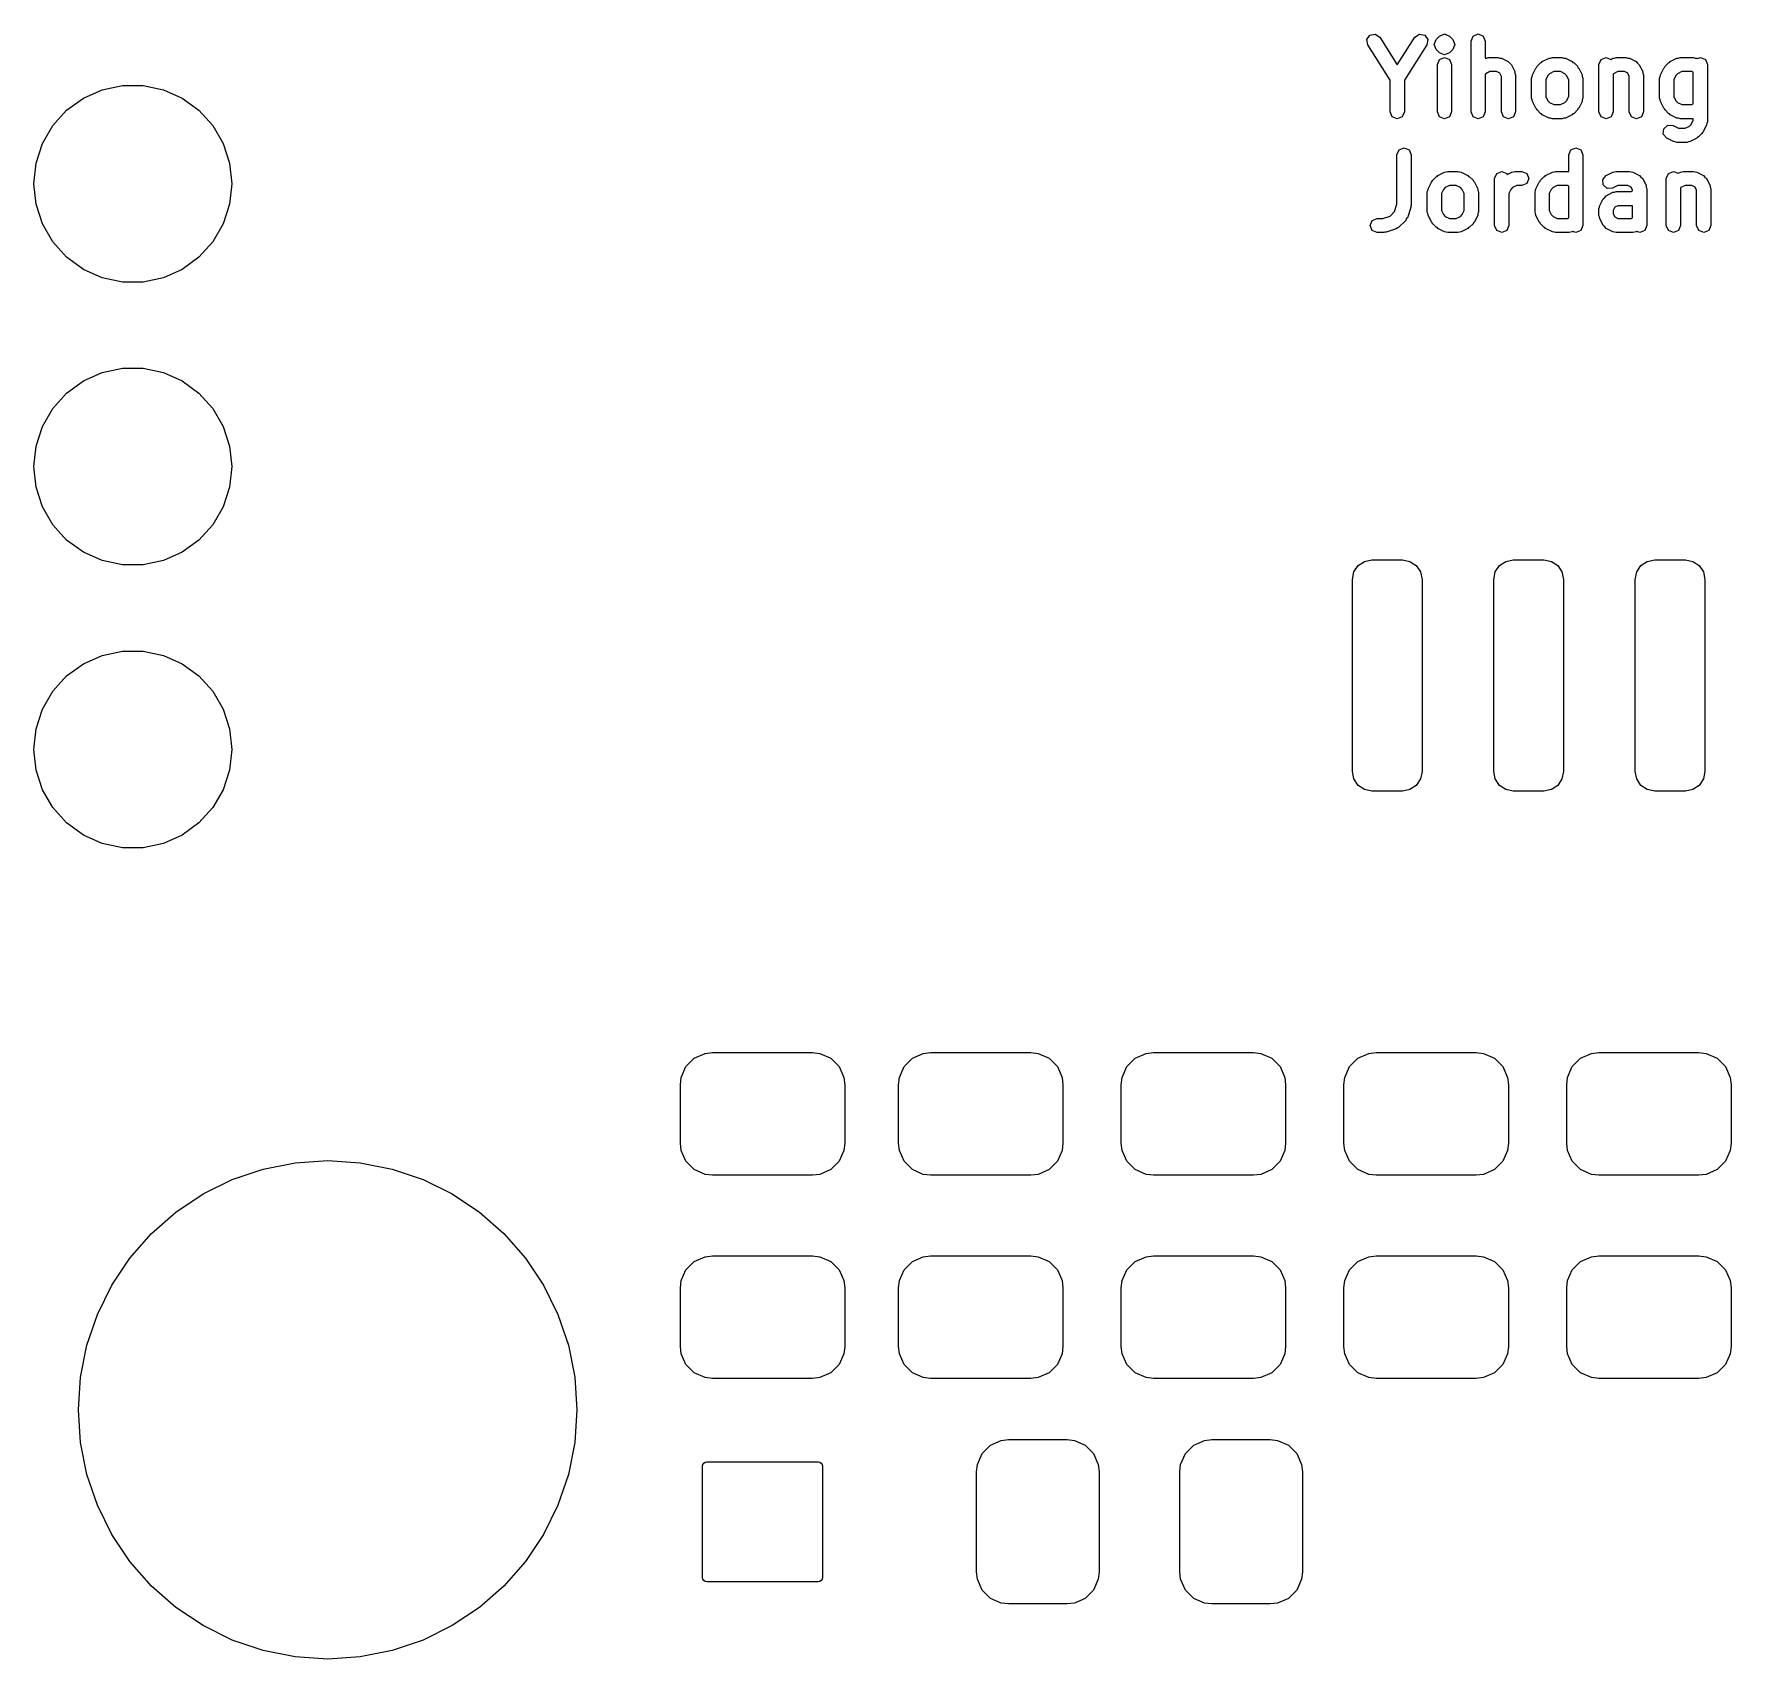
# Model space of a CAD drawing. Extents: x 108 to 210, y -135 to -72.
# Drawn here: x 108.11 to 123.35, y -133.99 to -119.39 of the extents above; entities that cross this region are included whole.
import ezdxf

# ---------------------------------------------------------------- set-up
doc = ezdxf.new("R2010")
doc.units = 0
doc.layers.add('BLACK', color=7, linetype='CONTINUOUS')

msp = doc.modelspace()

# ---------------------------------------------------------------- linework, layer by layer
at = {"layer": 'BLACK', "linetype": 'CONTINUOUS'}
for p, q in [((120.082041, -119.444559), (120.109936, -119.404761)), ((120.090455, -119.492426), (120.082041, -119.444559)), ((120.109936, -119.404761), (120.157803, -119.396347)), ((120.157803, -119.396347), (120.197601, -119.424242)), ((120.197601, -119.424242), (120.355694, -119.672676)), ((120.355694, -119.672676), (120.513789, -119.424242)), ((120.513789, -119.424242), (120.553586, -119.396346)), ((120.553586, -119.396346), (120.601453, -119.404761)), ((120.601453, -119.404761), (120.629349, -119.444559)), ((120.629349, -119.444559), (120.620934, -119.492425)), ((120.68529, -119.488572), (120.703889, -119.443671)), ((120.703889, -119.533473), (120.68529, -119.488572)), ((120.703889, -119.443671), (120.734127, -119.413433)), ((120.734127, -119.413433), (120.779028, -119.394834)), ((120.779028, -119.394834), (120.823929, -119.413433)), ((120.823929, -119.413433), (120.854167, -119.443671)), ((120.854167, -119.443671), (120.872766, -119.488572)), ((120.872766, -119.488572), (120.854167, -119.533473)), ((121.017909, -119.458334), (121.036508, -119.413433)), ((121.017909, -120.093334), (121.017909, -119.458334)), ((121.036508, -119.413433), (121.081409, -119.394834)), ((121.081409, -119.394834), (121.12631, -119.413433)), ((121.12631, -119.413433), (121.144909, -119.458334)), ((121.144909, -119.458334), (121.144909, -119.613119)), ((120.292194, -119.809444), (120.090455, -119.492426)), ((120.620934, -119.492425), (120.419194, -119.809443)), ((120.734127, -119.563711), (120.703889, -119.533473)), ((120.715528, -119.67), (120.734127, -119.625099)), ((120.779028, -119.58231), (120.734127, -119.563711)), ((120.734127, -119.625099), (120.779028, -119.6065)), ((120.823929, -119.563711), (120.779028, -119.58231)), ((120.779028, -119.6065), (120.823929, -119.625099)), ((120.854167, -119.533473), (120.823929, -119.563711)), ((120.823929, -119.625099), (120.842528, -119.67)), ((121.144909, -119.613119), (121.158467, -119.612156)), ((121.158467, -119.612156), (121.172123, -119.6065)), ((121.172123, -119.6065), (121.262838, -119.6065)), ((121.262838, -119.6065), (121.276493, -119.612156)), ((121.276493, -119.612156), (121.291236, -119.613204)), ((121.291236, -119.613204), (121.351712, -119.643442)), ((121.657773, -119.643442), (121.718249, -119.613204)), ((121.718249, -119.613204), (121.732991, -119.612156)), ((121.732991, -119.612156), (121.746647, -119.6065)), ((121.746647, -119.6065), (121.837362, -119.6065)), ((121.837362, -119.6065), (121.851017, -119.612156)), ((121.851017, -119.612156), (121.86576, -119.613204)), ((121.86576, -119.613204), (121.926236, -119.643442)), ((122.166957, -119.67), (122.185556, -119.625099)), ((122.185556, -119.625099), (122.230457, -119.6065)), ((122.230457, -119.6065), (122.271871, -119.623654)), ((122.271871, -119.623654), (122.292773, -119.613204)), ((122.292773, -119.613204), (122.307515, -119.612156)), ((122.307515, -119.612156), (122.321171, -119.6065)), ((122.321171, -119.6065), (122.411886, -119.6065)), ((122.411886, -119.6065), (122.425541, -119.612156)), ((122.425541, -119.612156), (122.440284, -119.613204)), ((122.440284, -119.613204), (122.50076, -119.643442)), ((122.806821, -119.643442), (122.867297, -119.613204)), ((122.867297, -119.613204), (122.882039, -119.612156)), ((122.882039, -119.612156), (122.895695, -119.6065)), ((122.895695, -119.6065), (123.016648, -119.6065)), ((123.016648, -119.6065), (123.030303, -119.612156)), ((123.030303, -119.612156), (123.045046, -119.613204)), ((123.045046, -119.613204), (123.052247, -119.616804)), ((123.052247, -119.616804), (123.077124, -119.6065)), ((123.077124, -119.6065), (123.122025, -119.625099)), ((123.122025, -119.625099), (123.140624, -119.67)), ((120.715528, -120.093334), (120.715528, -119.67)), ((120.842528, -119.67), (120.842528, -120.093334)), ((121.149261, -119.752426), (121.144909, -119.756778)), ((121.144909, -119.756778), (121.144909, -120.093334)), ((121.187113, -119.7335), (121.149261, -119.752426)), ((121.247848, -119.7335), (121.187113, -119.7335)), ((121.275983, -119.747567), (121.247848, -119.7335)), ((121.290052, -119.775704), (121.275983, -119.747567)), ((121.290052, -120.093334), (121.290052, -119.775704)), ((121.351712, -119.643442), (121.3649, -119.658648)), ((121.3649, -119.658648), (121.38011, -119.67184)), ((121.38011, -119.67184), (121.410348, -119.732317)), ((121.410348, -119.732317), (121.411395, -119.747059)), ((121.411395, -119.747059), (121.417052, -119.760715)), ((121.417052, -119.760715), (121.417052, -120.093334)), ((121.562195, -119.790953), (121.567851, -119.777297)), ((121.562195, -119.972381), (121.562195, -119.790953)), ((121.567851, -119.777297), (121.568899, -119.762555)), ((121.568899, -119.762555), (121.599137, -119.702078)), ((121.599137, -119.702078), (121.607032, -119.69523)), ((121.607032, -119.69523), (121.611032, -119.685575)), ((121.611032, -119.685575), (121.64127, -119.655337)), ((121.64127, -119.655337), (121.650925, -119.651337)), ((121.650925, -119.651337), (121.657773, -119.643442)), ((121.708121, -119.768089), (121.689195, -119.805942)), ((121.723785, -119.752426), (121.708121, -119.768089)), ((121.761637, -119.7335), (121.723785, -119.752426)), ((121.822372, -119.7335), (121.761637, -119.7335)), ((121.860224, -119.752426), (121.822372, -119.7335)), ((121.875887, -119.768089), (121.860224, -119.752426)), ((121.894814, -119.805942), (121.875887, -119.768089)), ((121.926236, -119.643442), (121.933083, -119.651337)), ((121.933083, -119.651337), (121.942739, -119.655337)), ((121.942739, -119.655337), (121.972977, -119.685575)), ((121.972977, -119.685575), (121.976976, -119.69523)), ((121.976976, -119.69523), (121.984872, -119.702078)), ((121.984872, -119.702078), (122.01511, -119.762555)), ((122.01511, -119.762555), (122.016157, -119.777297)), ((122.016157, -119.777297), (122.021814, -119.790953)), ((122.021814, -119.790953), (122.021814, -119.972381)), ((122.166957, -120.093334), (122.166957, -119.67)), ((122.298309, -119.752426), (122.293957, -119.756778)), ((122.293957, -119.756778), (122.293957, -120.093334)), ((122.336161, -119.7335), (122.298309, -119.752426)), ((122.396896, -119.7335), (122.336161, -119.7335)), ((122.425031, -119.747567), (122.396896, -119.7335)), ((122.4391, -119.775704), (122.425031, -119.747567)), ((122.4391, -120.093334), (122.4391, -119.775704)), ((122.50076, -119.643442), (122.513948, -119.658648)), ((122.513948, -119.658648), (122.529158, -119.67184)), ((122.529158, -119.67184), (122.559396, -119.732317)), ((122.559396, -119.732317), (122.560443, -119.747059)), ((122.560443, -119.747059), (122.5661, -119.760715)), ((122.5661, -119.760715), (122.5661, -120.093334)), ((122.711243, -119.790953), (122.716899, -119.777297)), ((122.711243, -119.972381), (122.711243, -119.790953)), ((122.716899, -119.777297), (122.717947, -119.762555)), ((122.717947, -119.762555), (122.748185, -119.702078)), ((122.748185, -119.702078), (122.75608, -119.69523)), ((122.75608, -119.69523), (122.76008, -119.685575)), ((122.76008, -119.685575), (122.790318, -119.655337)), ((122.790318, -119.655337), (122.799973, -119.651337)), ((122.799973, -119.651337), (122.806821, -119.643442)), ((122.857169, -119.768089), (122.838243, -119.805942)), ((122.872833, -119.752426), (122.857169, -119.768089)), ((122.910685, -119.7335), (122.872833, -119.752426)), ((123.001658, -119.7335), (122.910685, -119.7335)), ((123.013624, -119.739483), (123.001658, -119.7335)), ((123.013624, -120.023851), (123.013624, -119.739483)), ((123.140624, -119.67), (123.140624, -120.184048)), ((108.556, -119.970969), (108.725593, -119.895462)), ((108.725593, -119.895462), (108.907179, -119.856865)), ((108.907179, -119.856865), (109.092821, -119.856865)), ((109.092821, -119.856865), (109.274407, -119.895462)), ((109.274407, -119.895462), (109.444, -119.970969)), ((120.292194, -120.093334), (120.292194, -119.809444)), ((120.419194, -119.809443), (120.419194, -120.093334)), ((121.689195, -119.805942), (121.689195, -119.957391)), ((121.894814, -119.957391), (121.894814, -119.805942)), ((122.838243, -119.805942), (122.838243, -119.957391)), ((108.281593, -120.218047), (108.405812, -120.080087)), ((108.405812, -120.080087), (108.556, -119.970969)), ((109.444, -119.970969), (109.594188, -120.080087)), ((109.594188, -120.080087), (109.718407, -120.218047)), ((120.310793, -120.138235), (120.292194, -120.093334)), ((120.419194, -120.093334), (120.400595, -120.138235)), ((120.734127, -120.138235), (120.715528, -120.093334)), ((120.842528, -120.093334), (120.823929, -120.138235)), ((121.036508, -120.138235), (121.017909, -120.093334)), ((121.144909, -120.093334), (121.12631, -120.138235)), ((121.308651, -120.138235), (121.290052, -120.093334)), ((121.417052, -120.093334), (121.398453, -120.138235)), ((121.567851, -119.986036), (121.562195, -119.972381)), ((121.568899, -120.000779), (121.567851, -119.986036)), ((121.599137, -120.061255), (121.568899, -120.000779)), ((121.607031, -120.068101), (121.599137, -120.061255)), ((121.611031, -120.077758), (121.607031, -120.068101)), ((121.641269, -120.107997), (121.611031, -120.077758)), ((121.689195, -119.957391), (121.70812, -119.995241)), ((121.70812, -119.995241), (121.723785, -120.010908)), ((121.723785, -120.010908), (121.761637, -120.029834)), ((121.761637, -120.029834), (121.822372, -120.029834)), ((121.822372, -120.029834), (121.860221, -120.010909)), ((121.860221, -120.010909), (121.875888, -119.995241)), ((121.875888, -119.995241), (121.894814, -119.957391)), ((121.972978, -120.077757), (121.94274, -120.107997)), ((121.976977, -120.068102), (121.972978, -120.077757)), ((121.984872, -120.061255), (121.976977, -120.068102)), ((122.01511, -120.000779), (121.984872, -120.061255)), ((122.016157, -119.986036), (122.01511, -120.000779)), ((122.021814, -119.972381), (122.016157, -119.986036)), ((122.185556, -120.138235), (122.166957, -120.093334)), ((122.293957, -120.093334), (122.275358, -120.138235)), ((122.457699, -120.138235), (122.4391, -120.093334)), ((122.5661, -120.093334), (122.547501, -120.138235)), ((122.716899, -119.986036), (122.711243, -119.972381)), ((122.717947, -120.000779), (122.716899, -119.986036)), ((122.748185, -120.061255), (122.717947, -120.000779)), ((122.756079, -120.068101), (122.748185, -120.061255)), ((122.760079, -120.077758), (122.756079, -120.068101)), ((122.790317, -120.107997), (122.760079, -120.077758)), ((122.838243, -119.957391), (122.857168, -119.995241)), ((122.857168, -119.995241), (122.872833, -120.010908)), ((122.872833, -120.010908), (122.910685, -120.029834)), ((122.910685, -120.029834), (123.001658, -120.029834)), ((123.001658, -120.029834), (123.013624, -120.023851)), ((108.188772, -120.378818), (108.281593, -120.218047)), ((109.718407, -120.218047), (109.811228, -120.378818)), ((120.355694, -120.156834), (120.310793, -120.138235)), ((120.400595, -120.138235), (120.355694, -120.156834)), ((120.779028, -120.156834), (120.734127, -120.138235)), ((120.823929, -120.138235), (120.779028, -120.156834)), ((121.081409, -120.156834), (121.036508, -120.138235)), ((121.12631, -120.138235), (121.081409, -120.156834)), ((121.353552, -120.156834), (121.308651, -120.138235)), ((121.398453, -120.138235), (121.353552, -120.156834)), ((121.650925, -120.111997), (121.641269, -120.107997)), ((121.657773, -120.119892), (121.650925, -120.111997)), ((121.718249, -120.15013), (121.657773, -120.119892)), ((121.732991, -120.151177), (121.718249, -120.15013)), ((121.746647, -120.156834), (121.732991, -120.151177)), ((121.837362, -120.156834), (121.746647, -120.156834)), ((121.851017, -120.151177), (121.837362, -120.156834)), ((121.86576, -120.15013), (121.851017, -120.151177)), ((121.926236, -120.119892), (121.86576, -120.15013)), ((121.933083, -120.111997), (121.926236, -120.119892)), ((121.94274, -120.107997), (121.933083, -120.111997)), ((122.230457, -120.156834), (122.185556, -120.138235)), ((122.275358, -120.138235), (122.230457, -120.156834)), ((122.5026, -120.156834), (122.457699, -120.138235)), ((122.547501, -120.138235), (122.5026, -120.156834)), ((122.74474, -120.294842), (122.748185, -120.246364)), ((122.748185, -120.246364), (122.784901, -120.214521)), ((122.784901, -120.214521), (122.833379, -120.217966)), ((122.799973, -120.111997), (122.790317, -120.107997)), ((122.806821, -120.119892), (122.799973, -120.111997)), ((122.867297, -120.15013), (122.806821, -120.119892)), ((122.833379, -120.217966), (122.880447, -120.2415)), ((122.882039, -120.151177), (122.867297, -120.15013)), ((122.880447, -120.2415), (122.941181, -120.2415)), ((122.895695, -120.156834), (122.882039, -120.151177)), ((123.013624, -120.156834), (122.895695, -120.156834)), ((122.941181, -120.2415), (122.979034, -120.222573)), ((122.979034, -120.222573), (122.994698, -120.20691)), ((122.994698, -120.20691), (123.013624, -120.169058)), ((123.013624, -120.169058), (123.013624, -120.156834)), ((123.13392, -120.212446), (123.103682, -120.272922)), ((123.134967, -120.197703), (123.13392, -120.212446)), ((123.140624, -120.184048), (123.134967, -120.197703)), ((108.131405, -120.555374), (108.188772, -120.378818)), ((109.811228, -120.378818), (109.868595, -120.555374)), ((122.776583, -120.331558), (122.74474, -120.294842)), ((122.837059, -120.361796), (122.776583, -120.331558)), ((122.851801, -120.362843), (122.837059, -120.361796)), ((122.865457, -120.3685), (122.851801, -120.362843)), ((122.956171, -120.3685), (122.865457, -120.3685)), ((122.969826, -120.362843), (122.956171, -120.3685)), ((122.984569, -120.361796), (122.969826, -120.362843)), ((123.045046, -120.331558), (122.984569, -120.361796)), ((123.051893, -120.323662), (123.045046, -120.331558)), ((123.061549, -120.319663), (123.051893, -120.323662)), ((123.091787, -120.289425), (123.061549, -120.319663)), ((123.095786, -120.279769), (123.091787, -120.289425)), ((123.103682, -120.272922), (123.095786, -120.279769)), ((108.112, -120.74), (108.131405, -120.555374)), ((109.868595, -120.555374), (109.888, -120.74)), ((120.352671, -120.480684), (120.37127, -120.435783)), ((120.352671, -120.92395), (120.352671, -120.480684)), ((120.37127, -120.435783), (120.416171, -120.417184)), ((120.416171, -120.417184), (120.461072, -120.435783)), ((120.461072, -120.435783), (120.479671, -120.480684)), ((120.479671, -120.480684), (120.479671, -120.934255)), ((121.894814, -120.480684), (121.913413, -120.435783)), ((121.894814, -120.62885), (121.894814, -120.480684)), ((121.913413, -120.435783), (121.958314, -120.417184)), ((121.958314, -120.417184), (122.003215, -120.435783)), ((122.003215, -120.435783), (122.021814, -120.480684)), ((122.021814, -120.480684), (122.021814, -121.115684)), ((120.669651, -120.71758), (120.673651, -120.707925)), ((120.673651, -120.707925), (120.703889, -120.677687)), ((120.703889, -120.677687), (120.713544, -120.673687)), ((120.713544, -120.673687), (120.720392, -120.665792)), ((120.720392, -120.665792), (120.780868, -120.635554)), ((120.780868, -120.635554), (120.79561, -120.634506)), ((120.79561, -120.634506), (120.809266, -120.62885)), ((120.809266, -120.62885), (120.899981, -120.62885)), ((120.899981, -120.62885), (120.913636, -120.634506)), ((120.913636, -120.634506), (120.928379, -120.635554)), ((120.928379, -120.635554), (120.988855, -120.665792)), ((120.988855, -120.665792), (120.995702, -120.673687)), ((120.995702, -120.673687), (121.005358, -120.677687)), ((121.005358, -120.677687), (121.035596, -120.707925)), ((121.035596, -120.707925), (121.039595, -120.71758)), ((121.229576, -120.69235), (121.248175, -120.647449)), ((121.229576, -121.115684), (121.229576, -120.69235)), ((121.248175, -120.647449), (121.293076, -120.62885)), ((121.293076, -120.62885), (121.337977, -120.647449)), ((121.337977, -120.647449), (121.342071, -120.657333)), ((121.342071, -120.657333), (121.38563, -120.635554)), ((121.38563, -120.635554), (121.400372, -120.634506)), ((121.400372, -120.634506), (121.414028, -120.62885)), ((121.414028, -120.62885), (121.474505, -120.62885)), ((121.474505, -120.62885), (121.519406, -120.647449)), ((121.519406, -120.647449), (121.538005, -120.69235)), ((121.538005, -120.69235), (121.519406, -120.737251)), ((121.63727, -120.71758), (121.64127, -120.707925)), ((121.64127, -120.707925), (121.671508, -120.677687)), ((121.671508, -120.677687), (121.681163, -120.673687)), ((121.681163, -120.673687), (121.688011, -120.665792)), ((121.688011, -120.665792), (121.748487, -120.635554)), ((121.748487, -120.635554), (121.763229, -120.634506)), ((121.763229, -120.634506), (121.776885, -120.62885)), ((121.776885, -120.62885), (121.894814, -120.62885)), ((122.200454, -120.702508), (122.232297, -120.665792)), ((122.203899, -120.750986), (122.200454, -120.702508)), ((122.232297, -120.665792), (122.292773, -120.635554)), ((122.292773, -120.635554), (122.307515, -120.634506)), ((122.307515, -120.634506), (122.321171, -120.62885)), ((122.321171, -120.62885), (122.442124, -120.62885)), ((122.442124, -120.62885), (122.455779, -120.634506)), ((122.455779, -120.634506), (122.470522, -120.635554)), ((122.470522, -120.635554), (122.530998, -120.665792)), ((122.530998, -120.665792), (122.544186, -120.680998)), ((122.544186, -120.680998), (122.559396, -120.69419)), ((122.559396, -120.69419), (122.589634, -120.754667)), ((122.771719, -120.69235), (122.790318, -120.647449)), ((122.771719, -121.115684), (122.771719, -120.69235)), ((122.790318, -120.647449), (122.835219, -120.62885)), ((122.835219, -120.62885), (122.876633, -120.646004)), ((122.876633, -120.646004), (122.897535, -120.635554)), ((122.897535, -120.635554), (122.912277, -120.634506)), ((122.912277, -120.634506), (122.925933, -120.62885)), ((122.925933, -120.62885), (123.016648, -120.62885)), ((123.016648, -120.62885), (123.030303, -120.634506)), ((123.030303, -120.634506), (123.045046, -120.635554)), ((123.045046, -120.635554), (123.105522, -120.665792)), ((123.105522, -120.665792), (123.11871, -120.680998)), ((123.11871, -120.680998), (123.13392, -120.69419)), ((123.13392, -120.69419), (123.164158, -120.754667)), ((108.131405, -120.924626), (108.112, -120.74)), ((109.888, -120.74), (109.868595, -120.924626)), ((120.624814, -120.813303), (120.63047, -120.799647)), ((120.624814, -120.994731), (120.624814, -120.813303)), ((120.63047, -120.799647), (120.631518, -120.784905)), ((120.631518, -120.784905), (120.661756, -120.724428)), ((120.661756, -120.724428), (120.669651, -120.71758)), ((120.77074, -120.790439), (120.751814, -120.828292)), ((120.751814, -120.828292), (120.751814, -120.979741)), ((120.786404, -120.774776), (120.77074, -120.790439)), ((120.824256, -120.75585), (120.786404, -120.774776)), ((120.884991, -120.75585), (120.824256, -120.75585)), ((120.922843, -120.774776), (120.884991, -120.75585)), ((120.938506, -120.790439), (120.922843, -120.774776)), ((120.957433, -120.828292), (120.938506, -120.790439)), ((120.957433, -120.979741), (120.957433, -120.828292)), ((121.039595, -120.71758), (121.047491, -120.724428)), ((121.047491, -120.724428), (121.077729, -120.784905)), ((121.077729, -120.784905), (121.078776, -120.799647)), ((121.078776, -120.799647), (121.084433, -120.813303)), ((121.084433, -120.813303), (121.084433, -120.994731)), ((121.375502, -120.790439), (121.356576, -120.828292)), ((121.356576, -120.828292), (121.356576, -121.115684)), ((121.391166, -120.774776), (121.375502, -120.790439)), ((121.429018, -120.75585), (121.391166, -120.774776)), ((121.474505, -120.75585), (121.429018, -120.75585)), ((121.519406, -120.737251), (121.474505, -120.75585)), ((121.592433, -120.813303), (121.598089, -120.799647)), ((121.592433, -120.994731), (121.592433, -120.813303)), ((121.598089, -120.799647), (121.599137, -120.784905)), ((121.599137, -120.784905), (121.629375, -120.724428)), ((121.629375, -120.724428), (121.63727, -120.71758)), ((121.738359, -120.790439), (121.719433, -120.828292)), ((121.719433, -120.828292), (121.719433, -120.979741)), ((121.754023, -120.774776), (121.738359, -120.790439)), ((121.791875, -120.75585), (121.754023, -120.774776)), ((121.882848, -120.75585), (121.791875, -120.75585)), ((121.894814, -120.761833), (121.882848, -120.75585)), ((121.894814, -121.046201), (121.894814, -120.761833)), ((122.240615, -120.782829), (122.203899, -120.750986)), ((122.219107, -120.862429), (122.232297, -120.847221)), ((122.232297, -120.847221), (122.292773, -120.816983)), ((122.289093, -120.779384), (122.240615, -120.782829)), ((122.336161, -120.75585), (122.289093, -120.779384)), ((122.292773, -120.816983), (122.307515, -120.815935)), ((122.307515, -120.815935), (122.321171, -120.810279)), ((122.321171, -120.810279), (122.457372, -120.810279)), ((122.427134, -120.75585), (122.336161, -120.75585)), ((122.455269, -120.769917), (122.427134, -120.75585)), ((122.469338, -120.798054), (122.455269, -120.769917)), ((122.457372, -120.810279), (122.469338, -120.804296)), ((122.469338, -120.804296), (122.469338, -120.798054)), ((122.589634, -120.754667), (122.590681, -120.769409)), ((122.590681, -120.769409), (122.596338, -120.783065)), ((122.596338, -120.783065), (122.596338, -121.115684)), ((122.903071, -120.774776), (122.898719, -120.779128)), ((122.898719, -120.779128), (122.898719, -121.115684)), ((122.940923, -120.75585), (122.903071, -120.774776)), ((123.001658, -120.75585), (122.940923, -120.75585)), ((123.029793, -120.769917), (123.001658, -120.75585)), ((123.043862, -120.798054), (123.029793, -120.769917)), ((123.043862, -121.115684), (123.043862, -120.798054)), ((123.164158, -120.754667), (123.165205, -120.769409)), ((123.165205, -120.769409), (123.170862, -120.783065)), ((123.170862, -120.783065), (123.170862, -121.115684)), ((108.188772, -121.101182), (108.131405, -120.924626)), ((109.868595, -120.924626), (109.811228, -121.101182)), ((120.291153, -121.029946), (120.330431, -120.990667)), ((120.330431, -120.990667), (120.352671, -120.92395)), ((120.476412, -120.954336), (120.446173, -121.04505)), ((120.479671, -120.934255), (120.475671, -120.943911)), ((120.475671, -120.943911), (120.476412, -120.954336)), ((120.63047, -121.008386), (120.624814, -120.994731)), ((120.631518, -121.023129), (120.63047, -121.008386)), ((120.751814, -120.979741), (120.770739, -121.017591)), ((120.938507, -121.017591), (120.957433, -120.979741)), ((121.078776, -121.008386), (121.077729, -121.023129)), ((121.084433, -120.994731), (121.078776, -121.008386)), ((121.598089, -121.008386), (121.592433, -120.994731)), ((121.599137, -121.023129), (121.598089, -121.008386)), ((121.719433, -120.979741), (121.738358, -121.017591)), ((122.166957, -120.964493), (122.172613, -120.950837)), ((122.166957, -121.024969), (122.166957, -120.964493)), ((122.172613, -120.950837), (122.173661, -120.936095)), ((122.173661, -120.936095), (122.203899, -120.875619)), ((122.203899, -120.875619), (122.219107, -120.862429)), ((122.308025, -120.951347), (122.293957, -120.979483)), ((122.293957, -120.979483), (122.293957, -121.009979)), ((122.293957, -121.009979), (122.308025, -121.038116)), ((122.336161, -120.937279), (122.308025, -120.951347)), ((122.469338, -120.937279), (122.336161, -120.937279)), ((122.469338, -121.046201), (122.469338, -120.937279)), ((108.281593, -121.261953), (108.188772, -121.101182)), ((109.811228, -121.101182), (109.718407, -121.261953)), ((120.110766, -121.115684), (120.129365, -121.070783)), ((120.129365, -121.160585), (120.110766, -121.115684)), ((120.129365, -121.070783), (120.174266, -121.052184)), ((120.174266, -121.179184), (120.129365, -121.160585)), ((120.174266, -121.052184), (120.224439, -121.052184)), ((120.224439, -121.052184), (120.291153, -121.029946)), ((120.345537, -121.145687), (120.254822, -121.175925)), ((120.356701, -121.136003), (120.345537, -121.145687)), ((120.370358, -121.130347), (120.356701, -121.136003)), ((120.430834, -121.06987), (120.370358, -121.130347)), ((120.43649, -121.056213), (120.430834, -121.06987)), ((120.446173, -121.04505), (120.43649, -121.056213)), ((120.661756, -121.083605), (120.631518, -121.023129)), ((120.66965, -121.090451), (120.661756, -121.083605)), ((120.67365, -121.100108), (120.66965, -121.090451)), ((120.703888, -121.130347), (120.67365, -121.100108)), ((120.713544, -121.134347), (120.703888, -121.130347)), ((120.720392, -121.142242), (120.713544, -121.134347)), ((120.780868, -121.17248), (120.720392, -121.142242)), ((120.770739, -121.017591), (120.786404, -121.033258)), ((120.786404, -121.033258), (120.824256, -121.052184)), ((120.824256, -121.052184), (120.884991, -121.052184)), ((120.884991, -121.052184), (120.92284, -121.033259)), ((120.92284, -121.033259), (120.938507, -121.017591)), ((120.988855, -121.142242), (120.928379, -121.17248)), ((120.995702, -121.134347), (120.988855, -121.142242)), ((121.005359, -121.130347), (120.995702, -121.134347)), ((121.035597, -121.100107), (121.005359, -121.130347)), ((121.039596, -121.090452), (121.035597, -121.100107)), ((121.047491, -121.083605), (121.039596, -121.090452)), ((121.077729, -121.023129), (121.047491, -121.083605)), ((121.248175, -121.160585), (121.229576, -121.115684)), ((121.293076, -121.179184), (121.248175, -121.160585)), ((121.337977, -121.160585), (121.293076, -121.179184)), ((121.356576, -121.115684), (121.337977, -121.160585)), ((121.629375, -121.083605), (121.599137, -121.023129)), ((121.637269, -121.090451), (121.629375, -121.083605)), ((121.641269, -121.100108), (121.637269, -121.090451)), ((121.671507, -121.130347), (121.641269, -121.100108)), ((121.681163, -121.134347), (121.671507, -121.130347)), ((121.688011, -121.142242), (121.681163, -121.134347)), ((121.748487, -121.17248), (121.688011, -121.142242)), ((121.738358, -121.017591), (121.754023, -121.033258)), ((121.754023, -121.033258), (121.791875, -121.052184)), ((121.791875, -121.052184), (121.882848, -121.052184)), ((121.882848, -121.052184), (121.894814, -121.046201)), ((122.003215, -121.160585), (121.958314, -121.179184)), ((122.021814, -121.115684), (122.003215, -121.160585)), ((122.172613, -121.038624), (122.166957, -121.024969)), ((122.173661, -121.053367), (122.172613, -121.038624)), ((122.203899, -121.113844), (122.173661, -121.053367)), ((122.219108, -121.127035), (122.203899, -121.113844)), ((122.232297, -121.142242), (122.219108, -121.127035)), ((122.292773, -121.17248), (122.232297, -121.142242)), ((122.308025, -121.038116), (122.336161, -121.052184)), ((122.336161, -121.052184), (122.457372, -121.052184)), ((122.457372, -121.052184), (122.469338, -121.046201)), ((122.577739, -121.160585), (122.532838, -121.179184)), ((122.596338, -121.115684), (122.577739, -121.160585)), ((122.790318, -121.160585), (122.771719, -121.115684)), ((122.835219, -121.179184), (122.790318, -121.160585)), ((122.88012, -121.160585), (122.835219, -121.179184)), ((122.898719, -121.115684), (122.88012, -121.160585)), ((123.062461, -121.160585), (123.043862, -121.115684)), ((123.107362, -121.179184), (123.062461, -121.160585)), ((123.152263, -121.160585), (123.107362, -121.179184)), ((123.170862, -121.115684), (123.152263, -121.160585)), ((108.405812, -121.399913), (108.281593, -121.261953)), ((109.718407, -121.261953), (109.594188, -121.399913)), ((120.234742, -121.179184), (120.174266, -121.179184)), ((120.244398, -121.175184), (120.234742, -121.179184)), ((120.254822, -121.175925), (120.244398, -121.175184)), ((120.79561, -121.173527), (120.780868, -121.17248)), ((120.809266, -121.179184), (120.79561, -121.173527)), ((120.899981, -121.179184), (120.809266, -121.179184)), ((120.913636, -121.173527), (120.899981, -121.179184)), ((120.928379, -121.17248), (120.913636, -121.173527)), ((121.763229, -121.173527), (121.748487, -121.17248)), ((121.776885, -121.179184), (121.763229, -121.173527)), ((121.897838, -121.179184), (121.776885, -121.179184)), ((121.911493, -121.173527), (121.897838, -121.179184)), ((121.926236, -121.17248), (121.911493, -121.173527)), ((121.933437, -121.168879), (121.926236, -121.17248)), ((121.958314, -121.179184), (121.933437, -121.168879)), ((122.307515, -121.173527), (122.292773, -121.17248)), ((122.321171, -121.179184), (122.307515, -121.173527)), ((122.472362, -121.179184), (122.321171, -121.179184)), ((122.486017, -121.173527), (122.472362, -121.179184)), ((122.50076, -121.17248), (122.486017, -121.173527)), ((122.507961, -121.168879), (122.50076, -121.17248)), ((122.532838, -121.179184), (122.507961, -121.168879)), ((108.556, -121.509031), (108.405812, -121.399913)), ((109.594188, -121.399913), (109.444, -121.509031)), ((108.725593, -121.584538), (108.556, -121.509031)), ((108.907179, -121.623135), (108.725593, -121.584538)), ((109.092821, -121.623135), (108.907179, -121.623135)), ((109.274407, -121.584538), (109.092821, -121.623135)), ((109.444, -121.509031), (109.274407, -121.584538)), ((108.405812, -122.620087), (108.556, -122.510969)), ((108.556, -122.510969), (108.725593, -122.435462)), ((108.725593, -122.435462), (108.907179, -122.396865)), ((108.907179, -122.396865), (109.092821, -122.396865)), ((109.092821, -122.396865), (109.274407, -122.435462)), ((109.274407, -122.435462), (109.444, -122.510969)), ((109.444, -122.510969), (109.594188, -122.620087)), ((108.281593, -122.758047), (108.405812, -122.620087)), ((109.594188, -122.620087), (109.718407, -122.758047)), ((108.188772, -122.918818), (108.281593, -122.758047)), ((109.718407, -122.758047), (109.811228, -122.918818)), ((108.131405, -123.095374), (108.188772, -122.918818)), ((109.811228, -122.918818), (109.868595, -123.095374)), ((108.112, -123.28), (108.131405, -123.095374)), ((109.868595, -123.095374), (109.888, -123.28)), ((108.131405, -123.464626), (108.112, -123.28)), ((109.888, -123.28), (109.868595, -123.464626)), ((108.188772, -123.641182), (108.131405, -123.464626)), ((109.868595, -123.464626), (109.811228, -123.641182)), ((108.281593, -123.801953), (108.188772, -123.641182)), ((109.811228, -123.641182), (109.718407, -123.801953)), ((108.405812, -123.939913), (108.281593, -123.801953)), ((109.718407, -123.801953), (109.594188, -123.939913)), ((108.556, -124.049031), (108.405812, -123.939913)), ((108.725593, -124.124538), (108.556, -124.049031)), ((109.444, -124.049031), (109.274407, -124.124538)), ((109.594188, -123.939913), (109.444, -124.049031)), ((108.907179, -124.163135), (108.725593, -124.124538)), ((109.092821, -124.163135), (108.907179, -124.163135)), ((109.274407, -124.124538), (109.092821, -124.163135)), ((119.965359, -124.225939), (120.003403, -124.169003)), ((120.003403, -124.169003), (120.060339, -124.130959)), ((120.060339, -124.130959), (120.1275, -124.1176)), ((120.1275, -124.1176), (120.4025, -124.1176)), ((120.4025, -124.1176), (120.469661, -124.130959)), ((120.469661, -124.130959), (120.526597, -124.169003)), ((120.526597, -124.169003), (120.564641, -124.225939)), ((121.235359, -124.225939), (121.273403, -124.169003)), ((121.273403, -124.169003), (121.330339, -124.130959)), ((121.330339, -124.130959), (121.3975, -124.1176)), ((121.3975, -124.1176), (121.6725, -124.1176)), ((121.6725, -124.1176), (121.739661, -124.130959)), ((121.739661, -124.130959), (121.796597, -124.169003)), ((121.796597, -124.169003), (121.834641, -124.225939)), ((122.505359, -124.225939), (122.543403, -124.169003)), ((122.543403, -124.169003), (122.600339, -124.130959)), ((122.600339, -124.130959), (122.6675, -124.1176)), ((122.6675, -124.1176), (122.9425, -124.1176)), ((122.9425, -124.1176), (123.009661, -124.130959)), ((123.009661, -124.130959), (123.066597, -124.169003)), ((123.066597, -124.169003), (123.104641, -124.225939)), ((119.952, -124.2931), (119.965359, -124.225939)), ((119.952, -126.0181), (119.952, -124.2931)), ((120.564641, -124.225939), (120.578, -124.2931)), ((120.578, -124.2931), (120.578, -126.0181)), ((121.222, -124.2931), (121.235359, -124.225939)), ((121.222, -126.0181), (121.222, -124.2931)), ((121.834641, -124.225939), (121.848, -124.2931)), ((121.848, -124.2931), (121.848, -126.0181)), ((122.492, -124.2931), (122.505359, -124.225939)), ((122.492, -126.0181), (122.492, -124.2931)), ((123.104641, -124.225939), (123.118, -124.2931)), ((123.118, -124.2931), (123.118, -126.0181)), ((108.556, -125.050969), (108.725593, -124.975462)), ((108.725593, -124.975462), (108.907179, -124.936865)), ((108.907179, -124.936865), (109.092821, -124.936865)), ((109.092821, -124.936865), (109.274407, -124.975462)), ((109.274407, -124.975462), (109.444, -125.050969)), ((108.405812, -125.160087), (108.556, -125.050969)), ((109.444, -125.050969), (109.594188, -125.160087)), ((108.281593, -125.298047), (108.405812, -125.160087)), ((109.594188, -125.160087), (109.718407, -125.298047)), ((108.188772, -125.458818), (108.281593, -125.298047)), ((109.718407, -125.298047), (109.811228, -125.458818)), ((108.131405, -125.635374), (108.188772, -125.458818)), ((109.811228, -125.458818), (109.868595, -125.635374)), ((108.112, -125.82), (108.131405, -125.635374)), ((109.868595, -125.635374), (109.888, -125.82)), ((108.131405, -126.004626), (108.112, -125.82)), ((109.888, -125.82), (109.868595, -126.004626)), ((108.188772, -126.181182), (108.131405, -126.004626)), ((109.868595, -126.004626), (109.811228, -126.181182)), ((119.965359, -126.085261), (119.952, -126.0181)), ((120.578, -126.0181), (120.564641, -126.085261)), ((121.235359, -126.085261), (121.222, -126.0181)), ((121.848, -126.0181), (121.834641, -126.085261)), ((122.505359, -126.085261), (122.492, -126.0181)), ((123.118, -126.0181), (123.104641, -126.085261)), ((108.281593, -126.341953), (108.188772, -126.181182)), ((109.811228, -126.181182), (109.718407, -126.341953)), ((120.003403, -126.142197), (119.965359, -126.085261)), ((120.060339, -126.180241), (120.003403, -126.142197)), ((120.1275, -126.1936), (120.060339, -126.180241)), ((120.4025, -126.1936), (120.1275, -126.1936)), ((120.469661, -126.180241), (120.4025, -126.1936)), ((120.526597, -126.142197), (120.469661, -126.180241)), ((120.564641, -126.085261), (120.526597, -126.142197)), ((121.273403, -126.142197), (121.235359, -126.085261)), ((121.330339, -126.180241), (121.273403, -126.142197)), ((121.3975, -126.1936), (121.330339, -126.180241)), ((121.6725, -126.1936), (121.3975, -126.1936)), ((121.739661, -126.180241), (121.6725, -126.1936)), ((121.796597, -126.142197), (121.739661, -126.180241)), ((121.834641, -126.085261), (121.796597, -126.142197)), ((122.543403, -126.142197), (122.505359, -126.085261)), ((122.600339, -126.180241), (122.543403, -126.142197)), ((122.6675, -126.1936), (122.600339, -126.180241)), ((122.9425, -126.1936), (122.6675, -126.1936)), ((123.009661, -126.180241), (122.9425, -126.1936)), ((123.066597, -126.142197), (123.009661, -126.180241)), ((123.104641, -126.085261), (123.066597, -126.142197)), ((108.405812, -126.479913), (108.281593, -126.341953)), ((109.718407, -126.341953), (109.594188, -126.479913)), ((108.556, -126.589031), (108.405812, -126.479913)), ((109.594188, -126.479913), (109.444, -126.589031)), ((108.725593, -126.664538), (108.556, -126.589031)), ((109.444, -126.589031), (109.274407, -126.664538)), ((108.907179, -126.703135), (108.725593, -126.664538)), ((109.092821, -126.703135), (108.907179, -126.703135)), ((109.274407, -126.664538), (109.092821, -126.703135)), ((113.967401, -128.667841), (114.042241, -128.593001)), ((114.042241, -128.593001), (114.139062, -128.55025)), ((114.139062, -128.55025), (114.205, -128.5426)), ((114.205, -128.5426), (115.105, -128.5426)), ((115.105, -128.5426), (115.170938, -128.55025)), ((115.170938, -128.55025), (115.267759, -128.593001)), ((115.267759, -128.593001), (115.342599, -128.667841)), ((115.927401, -128.667841), (116.002241, -128.593001)), ((116.002241, -128.593001), (116.099062, -128.55025)), ((116.099062, -128.55025), (116.165, -128.5426)), ((116.165, -128.5426), (117.065, -128.5426)), ((117.065, -128.5426), (117.130938, -128.55025)), ((117.130938, -128.55025), (117.227759, -128.593001)), ((117.227759, -128.593001), (117.302599, -128.667841)), ((117.927401, -128.667841), (118.002241, -128.593001)), ((118.002241, -128.593001), (118.099062, -128.55025)), ((118.099062, -128.55025), (118.165, -128.5426)), ((118.165, -128.5426), (119.065, -128.5426)), ((119.065, -128.5426), (119.130938, -128.55025)), ((119.130938, -128.55025), (119.227759, -128.593001)), ((119.227759, -128.593001), (119.302599, -128.667841)), ((119.927401, -128.667841), (120.002241, -128.593001)), ((120.002241, -128.593001), (120.099062, -128.55025)), ((120.099062, -128.55025), (120.165, -128.5426)), ((120.165, -128.5426), (121.065, -128.5426)), ((121.065, -128.5426), (121.130938, -128.55025)), ((121.130938, -128.55025), (121.227759, -128.593001)), ((121.227759, -128.593001), (121.302599, -128.667841)), ((121.927401, -128.667841), (122.002241, -128.593001)), ((122.002241, -128.593001), (122.099062, -128.55025)), ((122.099062, -128.55025), (122.165, -128.5426)), ((122.165, -128.5426), (123.065, -128.5426)), ((123.065, -128.5426), (123.130938, -128.55025)), ((123.130938, -128.55025), (123.227759, -128.593001)), ((123.227759, -128.593001), (123.302599, -128.667841)), ((113.917, -128.8306), (113.92465, -128.764662)), ((113.92465, -128.764662), (113.967401, -128.667841)), ((115.342599, -128.667841), (115.38535, -128.764662)), ((115.38535, -128.764662), (115.393, -128.8306)), ((115.877, -128.8306), (115.88465, -128.764662)), ((115.88465, -128.764662), (115.927401, -128.667841)), ((117.302599, -128.667841), (117.34535, -128.764662)), ((117.34535, -128.764662), (117.353, -128.8306)), ((117.877, -128.8306), (117.88465, -128.764662)), ((117.88465, -128.764662), (117.927401, -128.667841)), ((119.302599, -128.667841), (119.34535, -128.764662)), ((119.34535, -128.764662), (119.353, -128.8306)), ((119.877, -128.8306), (119.88465, -128.764662)), ((119.88465, -128.764662), (119.927401, -128.667841)), ((121.302599, -128.667841), (121.34535, -128.764662)), ((121.34535, -128.764662), (121.353, -128.8306)), ((121.877, -128.8306), (121.88465, -128.764662)), ((121.88465, -128.764662), (121.927401, -128.667841)), ((123.302599, -128.667841), (123.34535, -128.764662)), ((123.34535, -128.764662), (123.353, -128.8306)), ((113.917, -129.3556), (113.917, -128.8306)), ((115.393, -128.8306), (115.393, -129.3556)), ((115.877, -129.3556), (115.877, -128.8306)), ((117.353, -128.8306), (117.353, -129.3556)), ((117.877, -129.3556), (117.877, -128.8306)), ((119.353, -128.8306), (119.353, -129.3556)), ((119.877, -129.3556), (119.877, -128.8306)), ((121.353, -128.8306), (121.353, -129.3556)), ((121.877, -129.3556), (121.877, -128.8306)), ((123.353, -128.8306), (123.353, -129.3556)), ((113.92465, -129.421538), (113.917, -129.3556)), ((115.393, -129.3556), (115.38535, -129.421538)), ((115.88465, -129.421538), (115.877, -129.3556)), ((117.353, -129.3556), (117.34535, -129.421538)), ((117.88465, -129.421538), (117.877, -129.3556)), ((119.353, -129.3556), (119.34535, -129.421538)), ((119.88465, -129.421538), (119.877, -129.3556)), ((121.353, -129.3556), (121.34535, -129.421538)), ((121.88465, -129.421538), (121.877, -129.3556)), ((123.353, -129.3556), (123.34535, -129.421538)), ((110.170763, -129.588258), (110.457882, -129.531146)), ((110.457882, -129.531146), (110.75, -129.512)), ((110.75, -129.512), (111.042118, -129.531146)), ((111.042118, -129.531146), (111.329237, -129.588258)), ((113.967401, -129.518359), (113.92465, -129.421538)), ((114.042241, -129.593199), (113.967401, -129.518359)), ((115.342599, -129.518359), (115.267759, -129.593199)), ((115.38535, -129.421538), (115.342599, -129.518359)), ((115.927401, -129.518359), (115.88465, -129.421538)), ((116.002241, -129.593199), (115.927401, -129.518359)), ((117.302599, -129.518359), (117.227759, -129.593199)), ((117.34535, -129.421538), (117.302599, -129.518359)), ((117.927401, -129.518359), (117.88465, -129.421538)), ((118.002241, -129.593199), (117.927401, -129.518359)), ((119.302599, -129.518359), (119.227759, -129.593199)), ((119.34535, -129.421538), (119.302599, -129.518359)), ((119.927401, -129.518359), (119.88465, -129.421538)), ((120.002241, -129.593199), (119.927401, -129.518359)), ((121.302599, -129.518359), (121.227759, -129.593199)), ((121.34535, -129.421538), (121.302599, -129.518359)), ((121.927401, -129.518359), (121.88465, -129.421538)), ((122.002241, -129.593199), (121.927401, -129.518359)), ((123.302599, -129.518359), (123.227759, -129.593199)), ((123.34535, -129.421538), (123.302599, -129.518359)), ((109.631, -129.811835), (109.893554, -129.682358)), ((109.893554, -129.682358), (110.170763, -129.588258)), ((111.329237, -129.588258), (111.606446, -129.682358)), ((111.606446, -129.682358), (111.869, -129.811835)), ((114.139062, -129.63595), (114.042241, -129.593199)), ((114.205, -129.6436), (114.139062, -129.63595)), ((115.105, -129.6436), (114.205, -129.6436)), ((115.170938, -129.63595), (115.105, -129.6436)), ((115.267759, -129.593199), (115.170938, -129.63595)), ((116.099062, -129.63595), (116.002241, -129.593199)), ((116.165, -129.6436), (116.099062, -129.63595)), ((117.065, -129.6436), (116.165, -129.6436)), ((117.130938, -129.63595), (117.065, -129.6436)), ((117.227759, -129.593199), (117.130938, -129.63595)), ((118.099062, -129.63595), (118.002241, -129.593199)), ((118.165, -129.6436), (118.099062, -129.63595)), ((119.065, -129.6436), (118.165, -129.6436)), ((119.130938, -129.63595), (119.065, -129.6436)), ((119.227759, -129.593199), (119.130938, -129.63595)), ((120.099062, -129.63595), (120.002241, -129.593199)), ((120.165, -129.6436), (120.099062, -129.63595)), ((121.065, -129.6436), (120.165, -129.6436)), ((121.130938, -129.63595), (121.065, -129.6436)), ((121.227759, -129.593199), (121.130938, -129.63595)), ((122.099062, -129.63595), (122.002241, -129.593199)), ((122.165, -129.6436), (122.099062, -129.63595)), ((123.065, -129.6436), (122.165, -129.6436)), ((123.130938, -129.63595), (123.065, -129.6436)), ((123.227759, -129.593199), (123.130938, -129.63595)), ((109.387592, -129.974475), (109.631, -129.811835)), ((111.869, -129.811835), (112.112408, -129.974475)), ((109.167495, -130.167495), (109.387592, -129.974475)), ((112.112408, -129.974475), (112.332505, -130.167495)), ((108.974475, -130.387592), (109.167495, -130.167495)), ((112.332505, -130.167495), (112.525525, -130.387592)), ((108.811835, -130.631), (108.974475, -130.387592)), ((112.525525, -130.387592), (112.688165, -130.631)), ((113.967401, -130.492841), (114.042241, -130.418001)), ((114.042241, -130.418001), (114.139062, -130.37525)), ((114.139062, -130.37525), (114.205, -130.3676)), ((114.205, -130.3676), (115.105, -130.3676)), ((115.105, -130.3676), (115.170938, -130.37525)), ((115.170938, -130.37525), (115.267759, -130.418001)), ((115.267759, -130.418001), (115.342599, -130.492841)), ((115.927401, -130.492841), (116.002241, -130.418001)), ((116.002241, -130.418001), (116.099062, -130.37525)), ((116.099062, -130.37525), (116.165, -130.3676)), ((116.165, -130.3676), (117.065, -130.3676)), ((117.065, -130.3676), (117.130938, -130.37525)), ((117.130938, -130.37525), (117.227759, -130.418001)), ((117.227759, -130.418001), (117.302599, -130.492841)), ((117.927401, -130.492841), (118.002241, -130.418001)), ((118.002241, -130.418001), (118.099062, -130.37525)), ((118.099062, -130.37525), (118.165, -130.3676)), ((118.165, -130.3676), (119.065, -130.3676)), ((119.065, -130.3676), (119.130938, -130.37525)), ((119.130938, -130.37525), (119.227759, -130.418001)), ((119.227759, -130.418001), (119.302599, -130.492841)), ((119.927401, -130.492841), (120.002241, -130.418001)), ((120.002241, -130.418001), (120.099062, -130.37525)), ((120.099062, -130.37525), (120.165, -130.3676)), ((120.165, -130.3676), (121.065, -130.3676)), ((121.065, -130.3676), (121.130938, -130.37525)), ((121.130938, -130.37525), (121.227759, -130.418001)), ((121.227759, -130.418001), (121.302599, -130.492841)), ((121.927401, -130.492841), (122.002241, -130.418001)), ((122.002241, -130.418001), (122.099062, -130.37525)), ((122.099062, -130.37525), (122.165, -130.3676)), ((122.165, -130.3676), (123.065, -130.3676)), ((123.065, -130.3676), (123.130938, -130.37525)), ((123.130938, -130.37525), (123.227759, -130.418001)), ((123.227759, -130.418001), (123.302599, -130.492841)), ((113.917, -130.6556), (113.92465, -130.589662)), ((113.92465, -130.589662), (113.967401, -130.492841)), ((115.342599, -130.492841), (115.38535, -130.589662)), ((115.38535, -130.589662), (115.393, -130.6556)), ((115.877, -130.6556), (115.88465, -130.589662)), ((115.88465, -130.589662), (115.927401, -130.492841)), ((117.302599, -130.492841), (117.34535, -130.589662)), ((117.34535, -130.589662), (117.353, -130.6556)), ((117.877, -130.6556), (117.88465, -130.589662)), ((117.88465, -130.589662), (117.927401, -130.492841)), ((119.302599, -130.492841), (119.34535, -130.589662)), ((119.34535, -130.589662), (119.353, -130.6556)), ((119.877, -130.6556), (119.88465, -130.589662)), ((119.88465, -130.589662), (119.927401, -130.492841)), ((121.302599, -130.492841), (121.34535, -130.589662)), ((121.34535, -130.589662), (121.353, -130.6556)), ((121.877, -130.6556), (121.88465, -130.589662)), ((121.88465, -130.589662), (121.927401, -130.492841)), ((123.302599, -130.492841), (123.34535, -130.589662)), ((123.34535, -130.589662), (123.353, -130.6556)), ((108.682358, -130.893554), (108.811835, -130.631)), ((112.688165, -130.631), (112.817642, -130.893554)), ((113.917, -131.1806), (113.917, -130.6556)), ((115.393, -130.6556), (115.393, -131.1806)), ((115.877, -131.1806), (115.877, -130.6556)), ((117.353, -130.6556), (117.353, -131.1806)), ((117.877, -131.1806), (117.877, -130.6556)), ((119.353, -130.6556), (119.353, -131.1806)), ((119.877, -131.1806), (119.877, -130.6556)), ((121.353, -130.6556), (121.353, -131.1806)), ((121.877, -131.1806), (121.877, -130.6556)), ((123.353, -130.6556), (123.353, -131.1806)), ((108.588258, -131.170763), (108.682358, -130.893554)), ((112.817642, -130.893554), (112.911742, -131.170763)), ((108.531146, -131.457882), (108.588258, -131.170763)), ((112.911742, -131.170763), (112.968854, -131.457882)), ((113.92465, -131.246538), (113.917, -131.1806)), ((115.393, -131.1806), (115.38535, -131.246538)), ((115.88465, -131.246538), (115.877, -131.1806)), ((117.353, -131.1806), (117.34535, -131.246538)), ((117.88465, -131.246538), (117.877, -131.1806)), ((119.353, -131.1806), (119.34535, -131.246538)), ((119.88465, -131.246538), (119.877, -131.1806)), ((121.353, -131.1806), (121.34535, -131.246538)), ((121.88465, -131.246538), (121.877, -131.1806)), ((123.353, -131.1806), (123.34535, -131.246538)), ((113.967401, -131.343359), (113.92465, -131.246538)), ((114.042241, -131.418199), (113.967401, -131.343359)), ((115.342599, -131.343359), (115.267759, -131.418199)), ((115.38535, -131.246538), (115.342599, -131.343359)), ((115.927401, -131.343359), (115.88465, -131.246538)), ((116.002241, -131.418199), (115.927401, -131.343359)), ((117.302599, -131.343359), (117.227759, -131.418199)), ((117.34535, -131.246538), (117.302599, -131.343359)), ((117.927401, -131.343359), (117.88465, -131.246538)), ((118.002241, -131.418199), (117.927401, -131.343359)), ((119.302599, -131.343359), (119.227759, -131.418199)), ((119.34535, -131.246538), (119.302599, -131.343359)), ((119.927401, -131.343359), (119.88465, -131.246538)), ((120.002241, -131.418199), (119.927401, -131.343359)), ((121.302599, -131.343359), (121.227759, -131.418199)), ((121.34535, -131.246538), (121.302599, -131.343359)), ((121.927401, -131.343359), (121.88465, -131.246538)), ((122.002241, -131.418199), (121.927401, -131.343359)), ((123.302599, -131.343359), (123.227759, -131.418199)), ((123.34535, -131.246538), (123.302599, -131.343359)), ((108.512, -131.75), (108.531146, -131.457882)), ((112.968854, -131.457882), (112.988, -131.75)), ((114.139062, -131.46095), (114.042241, -131.418199)), ((114.205, -131.4686), (114.139062, -131.46095)), ((115.105, -131.4686), (114.205, -131.4686)), ((115.170938, -131.46095), (115.105, -131.4686)), ((115.267759, -131.418199), (115.170938, -131.46095)), ((116.099062, -131.46095), (116.002241, -131.418199)), ((116.165, -131.4686), (116.099062, -131.46095)), ((117.065, -131.4686), (116.165, -131.4686)), ((117.130938, -131.46095), (117.065, -131.4686)), ((117.227759, -131.418199), (117.130938, -131.46095)), ((118.099062, -131.46095), (118.002241, -131.418199)), ((118.165, -131.4686), (118.099062, -131.46095)), ((119.065, -131.4686), (118.165, -131.4686)), ((119.130938, -131.46095), (119.065, -131.4686)), ((119.227759, -131.418199), (119.130938, -131.46095)), ((120.099062, -131.46095), (120.002241, -131.418199)), ((120.165, -131.4686), (120.099062, -131.46095)), ((121.065, -131.4686), (120.165, -131.4686)), ((121.130938, -131.46095), (121.065, -131.4686)), ((121.227759, -131.418199), (121.130938, -131.46095)), ((122.099062, -131.46095), (122.002241, -131.418199)), ((122.165, -131.4686), (122.099062, -131.46095)), ((123.065, -131.4686), (122.165, -131.4686)), ((123.130938, -131.46095), (123.065, -131.4686)), ((123.227759, -131.418199), (123.130938, -131.46095)), ((108.531146, -132.042118), (108.512, -131.75)), ((112.988, -131.75), (112.968854, -132.042118)), ((108.588258, -132.329237), (108.531146, -132.042118)), ((112.968854, -132.042118), (112.911742, -132.329237)), ((116.627401, -132.142841), (116.702241, -132.068001)), ((116.702241, -132.068001), (116.799062, -132.02525)), ((116.799062, -132.02525), (116.865, -132.0176)), ((116.865, -132.0176), (117.39, -132.0176)), ((117.39, -132.0176), (117.455938, -132.02525)), ((117.455938, -132.02525), (117.552759, -132.068001)), ((117.552759, -132.068001), (117.627599, -132.142841)), ((118.452401, -132.142841), (118.527241, -132.068001)), ((118.527241, -132.068001), (118.624062, -132.02525)), ((118.624062, -132.02525), (118.69, -132.0176)), ((118.69, -132.0176), (119.215, -132.0176)), ((119.215, -132.0176), (119.280938, -132.02525)), ((119.280938, -132.02525), (119.377759, -132.068001)), ((119.377759, -132.068001), (119.452599, -132.142841)), ((114.117, -132.2556), (114.119893, -132.241058)), ((114.117, -133.2556), (114.117, -132.2556)), ((114.119893, -132.241058), (114.12813, -132.22873)), ((114.12813, -132.22873), (114.140458, -132.220493)), ((114.140458, -132.220493), (114.155, -132.2176)), ((114.155, -132.2176), (115.155, -132.2176)), ((115.155, -132.2176), (115.169542, -132.220493)), ((115.169542, -132.220493), (115.18187, -132.22873)), ((115.18187, -132.22873), (115.190107, -132.241058)), ((115.190107, -132.241058), (115.193, -132.2556)), ((115.193, -132.2556), (115.193, -133.2556)), ((116.577, -132.3056), (116.58465, -132.239662)), ((116.58465, -132.239662), (116.627401, -132.142841)), ((117.627599, -132.142841), (117.67035, -132.239662)), ((117.67035, -132.239662), (117.678, -132.3056)), ((118.402, -132.3056), (118.40965, -132.239662)), ((118.40965, -132.239662), (118.452401, -132.142841)), ((119.452599, -132.142841), (119.49535, -132.239662)), ((119.49535, -132.239662), (119.503, -132.3056)), ((108.682358, -132.606446), (108.588258, -132.329237)), ((112.911742, -132.329237), (112.817642, -132.606446)), ((116.577, -133.2056), (116.577, -132.3056)), ((117.678, -132.3056), (117.678, -133.2056)), ((118.402, -133.2056), (118.402, -132.3056)), ((119.503, -132.3056), (119.503, -133.2056)), ((108.811835, -132.869), (108.682358, -132.606446)), ((112.817642, -132.606446), (112.688165, -132.869)), ((108.974475, -133.112408), (108.811835, -132.869)), ((112.688165, -132.869), (112.525525, -133.112408)), ((109.167495, -133.332505), (108.974475, -133.112408)), ((112.525525, -133.112408), (112.332505, -133.332505)), ((116.58465, -133.271538), (116.577, -133.2056)), ((117.678, -133.2056), (117.67035, -133.271538)), ((118.40965, -133.271538), (118.402, -133.2056)), ((119.503, -133.2056), (119.49535, -133.271538)), ((109.387592, -133.525525), (109.167495, -133.332505)), ((112.332505, -133.332505), (112.112408, -133.525525)), ((114.119893, -133.270142), (114.117, -133.2556)), ((114.12813, -133.28247), (114.119893, -133.270142)), ((114.140458, -133.290707), (114.12813, -133.28247)), ((114.155, -133.2936), (114.140458, -133.290707)), ((115.155, -133.2936), (114.155, -133.2936)), ((115.169542, -133.290707), (115.155, -133.2936)), ((115.18187, -133.28247), (115.169542, -133.290707)), ((115.190107, -133.270142), (115.18187, -133.28247)), ((115.193, -133.2556), (115.190107, -133.270142)), ((116.627401, -133.368359), (116.58465, -133.271538)), ((117.67035, -133.271538), (117.627599, -133.368359)), ((118.452401, -133.368359), (118.40965, -133.271538)), ((119.49535, -133.271538), (119.452599, -133.368359)), ((116.702241, -133.443199), (116.627401, -133.368359)), ((116.799062, -133.48595), (116.702241, -133.443199)), ((116.865, -133.4936), (116.799062, -133.48595)), ((117.39, -133.4936), (116.865, -133.4936)), ((117.455938, -133.48595), (117.39, -133.4936)), ((117.552759, -133.443199), (117.455938, -133.48595)), ((117.627599, -133.368359), (117.552759, -133.443199)), ((118.527241, -133.443199), (118.452401, -133.368359)), ((118.624062, -133.48595), (118.527241, -133.443199)), ((118.69, -133.4936), (118.624062, -133.48595)), ((119.215, -133.4936), (118.69, -133.4936)), ((119.280938, -133.48595), (119.215, -133.4936)), ((119.377759, -133.443199), (119.280938, -133.48595)), ((119.452599, -133.368359), (119.377759, -133.443199)), ((109.631, -133.688165), (109.387592, -133.525525)), ((112.112408, -133.525525), (111.869, -133.688165)), ((109.893554, -133.817642), (109.631, -133.688165)), ((111.869, -133.688165), (111.606446, -133.817642)), ((110.170763, -133.911742), (109.893554, -133.817642)), ((110.457882, -133.968854), (110.170763, -133.911742)), ((111.329237, -133.911742), (111.042118, -133.968854)), ((111.606446, -133.817642), (111.329237, -133.911742)), ((110.75, -133.988), (110.457882, -133.968854)), ((111.042118, -133.968854), (110.75, -133.988))]:
    msp.add_line(p, q, dxfattribs=at)

doc.saveas('drawing.dxf')
